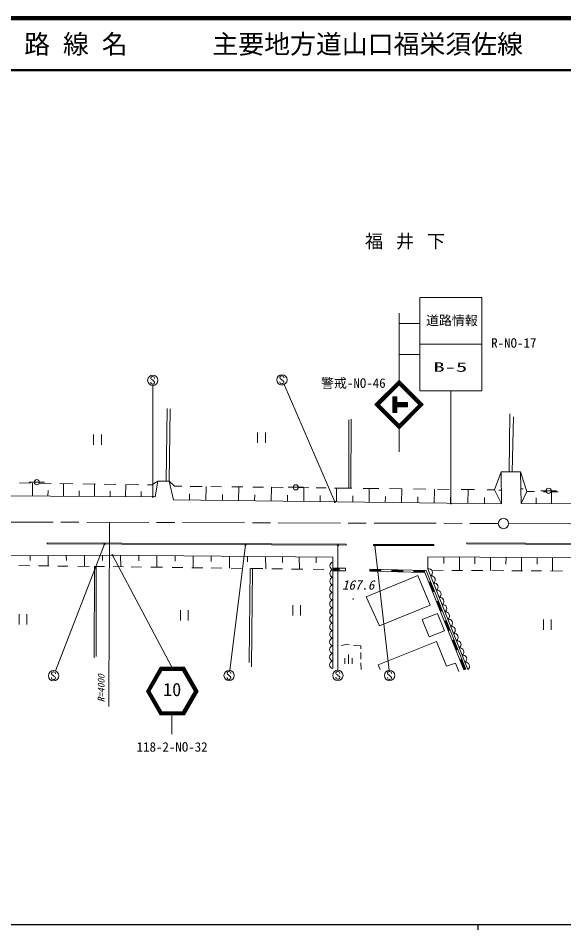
# Model space of a CAD drawing. Units: millimetres, scale not verified. Extents: x 40000 to 680000, y 20000 to 380000.
# Drawn here: x 179229 to 284621, y 204000 to 380000 of the extents above; entities that cross this region are included whole.
import ezdxf
from ezdxf.enums import TextEntityAlignment as Align

# ---------------------------------------------------------------- set-up
doc = ezdxf.new("R2010")
doc.units = ezdxf.units.MM
doc.header["$LTSCALE"] = 1000
doc.linetypes.add('CHAIN', pattern=[18.5, 12, -1.5, 3.5, -1.5])
for name, color, linetype, lineweight in [('M-BGD', 7, 'Continuous', 13), ('M-BMK', 2, 'CHAIN', 13), ('M-BMK-SRVR', 3, 'Continuous', 13), ('M-STR-HTXT', 7, 'Continuous', 13), ('M-STR-STRC', 7, 'Continuous', 13), ('M-TTL', 2, 'Continuous', 140), ('M-TTL-BAND', 7, 'Continuous', 25), ('M-TTL-LINE', 7, 'Continuous', 50)]:
    doc.layers.add(name, color=color, linetype=linetype, lineweight=lineweight)
doc.layers.add('M-TTL-TXT', color=7, linetype='Continuous')
doc.styles.add('ＭＳ ゴシック', font='')
doc.styles.get('ＭＳ ゴシック').set_extended_font_data('MS Gothic')

# ---------------------------------------------------------------- blocks, each defined once
blk = doc.blocks.new('filled_dot')
at = {"color": 0, "linetype": 'Continuous', "lineweight": -2, "const_width": 1.25}
blk.add_lwpolyline([(-0.625, 0, 1), (0.625, 0, 1)], format="xyb", close=True, dxfattribs=at)

msp = doc.modelspace()

# ---------------------------------------------------------------- linework, layer by layer
at = {"layer": 'M-BGD'}
for p, q in [((208019, 304652), (207832, 290621)), ((208554, 304572), (208369, 290631)), ((274225, 303609), (274064, 292388)), ((274893, 303047), (274679, 292388)), ((243088, 302486), (243088, 289261)), ((243570, 302593), (243489, 289256)), ((193802, 297630), (193802, 299630)), ((195302, 299630), (195302, 297630)), ((225475, 298022), (225475, 300022)), ((226975, 300022), (226975, 298022)), ((271230, 288935), (272553, 292388)), ((272553, 292388), (276247, 292388)), ((272553, 292388), (272567, 286209)), ((276247, 292388), (277467, 288608)), ((276391, 286315), (276247, 292388)), ((182328, 290416), (181328, 290416)), ((182330, 290412), (183330, 290412)), ((183328, 290416), (184328, 290426)), ((205050, 289881), (206204, 290588)), ((206204, 290588), (205671, 287598)), ((206204, 290588), (208369, 290631)), ((208369, 290631), (209451, 289650)), ((209229, 286990), (208369, 290631)), ((179495, 290268), (181597, 290236)), ((181976, 287723), (181990, 290230)), ((183289, 290210), (185562, 290176)), ((184976, 287707), (184982, 288830)), ((187283, 290150), (189800, 290112)), ((187976, 287691), (187989, 290139)), ((190976, 287676), (190982, 288760)), ((191690, 290083), (194138, 290046)), ((193976, 287660), (193989, 290048)), ((195863, 290020), (198058, 289987)), ((196976, 287644), (196982, 288690)), ((199976, 287628), (199989, 289958)), ((200004, 289957), (202512, 289919)), ((204231, 289893), (205050, 289881)), ((209451, 289650), (210850, 289634)), ((212432, 289615), (214738, 289589)), ((215498, 286913), (215531, 289580)), ((216445, 289569), (218495, 289545)), ((220518, 289522), (222612, 289498)), ((221797, 286835), (221830, 289507)), ((224572, 289475), (226626, 289451)), ((228097, 286758), (228130, 289434)), ((228254, 289432), (230405, 289407)), ((232358, 289426), (231358, 289426)), ((232357, 289429), (233357, 289429)), ((233354, 289373), (235350, 289350)), ((233358, 289426), (234358, 289426)), ((234396, 286680), (234429, 289361)), ((236783, 289334), (238749, 289311)), ((240354, 289292), (243683, 289254)), ((240696, 286602), (240729, 289288)), ((245840, 289229), (248887, 289193)), ((246995, 286525), (247029, 289215)), ((250984, 289169), (253370, 289141)), ((253295, 286447), (253328, 289142)), ((255559, 289116), (257965, 289088)), ((259594, 286369), (259628, 289069)), ((260223, 289062), (262469, 289036)), ((264792, 289009), (267383, 288979)), ((266094, 286289), (266127, 288994)), ((269832, 288951), (271230, 288935)), ((272567, 286209), (271227, 288935)), ((272051, 288875), (272561, 288877)), ((276747, 289132), (276325, 289122)), ((281188, 288766), (280188, 288766)), ((281192, 288763), (282192, 288763)), ((282188, 288766), (283188, 288776)), ((205671, 287598), (157889, 287850)), ((202976, 287612), (202981, 288620)), ((272567, 286209), (209229, 286990)), ((212298, 286952), (212313, 288152)), ((218698, 286874), (218712, 288073)), ((224897, 286797), (224912, 287997)), ((231247, 286719), (231261, 287919)), ((237546, 286641), (237561, 287841)), ((243846, 286563), (243860, 287763)), ((250145, 286486), (250160, 287686)), ((256445, 286408), (256459, 287608)), ((262744, 286330), (262759, 287530)), ((269294, 286250), (269308, 287450)), ((276391, 286315), (277467, 288608)), ((277467, 288608), (278982, 288594)), ((279310, 286293), (279319, 287392)), ((280711, 288579), (281229, 288574)), ((282152, 288566), (283509, 288553)), ((282260, 286270), (282277, 288565)), ((323028, 285962), (276391, 286315)), ((184810, 278713), (242567, 278435)), ((184810, 278513), (184810, 278713)), ((242566, 278235), (184810, 278513)), ((242567, 278435), (242566, 278235)), ((247847, 278417), (259531, 278380)), ((247847, 278217), (247847, 278417)), ((259530, 278180), (247847, 278217)), ((259531, 278380), (259530, 278180)), ((265885, 278497), (265886, 278697)), ((295715, 278336), (265885, 278497)), ((265886, 278697), (295716, 278536)), ((165318, 276126), (196863, 276331)), ((195518, 276323), (195525, 275327)), ((196863, 276331), (240022, 275951)), ((181518, 276231), (181524, 275320)), ((185018, 276254), (185031, 274254)), ((188518, 276277), (188525, 275307)), ((192018, 276300), (192032, 274176)), ((199018, 276312), (199033, 274093)), ((202519, 276282), (202525, 275264)), ((206019, 276251), (206034, 273999)), ((209519, 276220), (209526, 275182)), ((213019, 276189), (213034, 273905)), ((216520, 276158), (216527, 275099)), ((220020, 276127), (220035, 273811)), ((223520, 276096), (223527, 275016)), ((227021, 276065), (227036, 273717)), ((230271, 276037), (230278, 274937)), ((233521, 276008), (233537, 273630)), ((236771, 275979), (236779, 274860)), ((240022, 275951), (239984, 254428)), ((240022, 274998), (239984, 254428)), ((258365, 273717), (258365, 276019)), ((258365, 276019), (295310, 275772)), ((261465, 275998), (261456, 274698)), ((264447, 273379), (264464, 275978)), ((267464, 275958), (267456, 274658)), ((270464, 275938), (270447, 273345)), ((273464, 275918), (273456, 274618)), ((276464, 275898), (276447, 273310)), ((279464, 275878), (279455, 274578)), ((282464, 275858), (282447, 273276)), ((179368, 274316), (181470, 274293)), ((183165, 274274), (185124, 274253)), ((186856, 274233), (188830, 274212)), ((190730, 274190), (192907, 274166)), ((193948, 274155), (193918, 256531)), ((193927, 274155), (195893, 274133)), ((194284, 274151), (194314, 256775)), ((197583, 274113), (199563, 274086)), ((201026, 274067), (203041, 274040)), ((204845, 274015), (207092, 273985)), ((208958, 273960), (211047, 273932)), ((212781, 273909), (214888, 273880)), ((216516, 273858), (218586, 273831)), ((220382, 273806), (222371, 273780)), ((224027, 273757), (223813, 255617)), ((224069, 273757), (226507, 273724)), ((224484, 273751), (224301, 254794)), ((228206, 273701), (230295, 273673)), ((232024, 273650), (234188, 273621)), ((236192, 273594), (238262, 273566)), ((240030, 273794), (242461, 273794)), ((240030, 273794), (240030, 273294)), ((240030, 273744), (241245, 273744)), ((240030, 273694), (241245, 273694)), ((240030, 273644), (241245, 273644)), ((240030, 273594), (241245, 273594)), ((240030, 273544), (241245, 273544)), ((240030, 273494), (241245, 273494)), ((240030, 273444), (241245, 273444)), ((240030, 273394), (241245, 273394)), ((240030, 273344), (241245, 273344)), ((240030, 273294), (242461, 273294)), ((241245, 273794), (241245, 273294)), ((242461, 273794), (242461, 273294)), ((247163, 273617), (247153, 273218)), ((247153, 273218), (257766, 272974)), ((247155, 273268), (249277, 273219)), ((247156, 273318), (249278, 273269)), ((247157, 273368), (249279, 273319)), ((247158, 273418), (249280, 273369)), ((247159, 273468), (249282, 273419)), ((247160, 273518), (249283, 273469)), ((247161, 273567), (249284, 273519)), ((247163, 273617), (258038, 273368)), ((249285, 273569), (249276, 273169)), ((251407, 273520), (251398, 273120)), ((251399, 273170), (253522, 273121)), ((251401, 273220), (253523, 273171)), ((251402, 273270), (253524, 273221)), ((251403, 273320), (253525, 273271)), ((251404, 273370), (253526, 273321)), ((251405, 273420), (253528, 273371)), ((251406, 273470), (253529, 273421)), ((253530, 273471), (253521, 273071)), ((255652, 273423), (255643, 273023)), ((255644, 273073), (257767, 273024)), ((255645, 273123), (257768, 273074)), ((255647, 273173), (257769, 273124)), ((255648, 273223), (257770, 273174)), ((255649, 273273), (257771, 273224)), ((255650, 273323), (257772, 273274)), ((255651, 273373), (257774, 273324)), ((257766, 272974), (265330, 254200)), ((258038, 273368), (265701, 254349)), ((266092, 254252), (258365, 273717)), ((266092, 254252), (258365, 273717)), ((259107, 273409), (261323, 273397)), ((262975, 273387), (265050, 273376)), ((266824, 273365), (268995, 273353)), ((270740, 273343), (273058, 273330)), ((274557, 273321), (276639, 273309)), ((278321, 273300), (280338, 273288)), ((282050, 273278), (284343, 273265)), ((256444, 272391), (246432, 268296)), ((258831, 266680), (256444, 272391)), ((258893, 271246), (258522, 271097)), ((258568, 271115), (259325, 269238)), ((258615, 271134), (259371, 269256)), ((258661, 271153), (259418, 269275)), ((258708, 271171), (259464, 269294)), ((258754, 271190), (259510, 269313)), ((258800, 271209), (259557, 269331)), ((258847, 271227), (259603, 269350)), ((259650, 269369), (259279, 269219)), ((246432, 268296), (249022, 262711)), ((232280, 264648), (232280, 266648)), ((233780, 266648), (233780, 264648)), ((249022, 262711), (258831, 266680)), ((260406, 267491), (260035, 267342)), ((260081, 267360), (260838, 265483)), ((260128, 267379), (260884, 265502)), ((260174, 267398), (260931, 265520)), ((260220, 267416), (260977, 265539)), ((260267, 267435), (261023, 265558)), ((260313, 267454), (261070, 265576)), ((260360, 267472), (261116, 265595)), ((179406, 262947), (179406, 264947)), ((180906, 264947), (180906, 262947)), ((210555, 263732), (210555, 265732)), ((212055, 265732), (212055, 263732)), ((260251, 265034), (257250, 263905)), ((261607, 261743), (260251, 265034)), ((261162, 265614), (260791, 265464)), ((257250, 263905), (258638, 260549)), ((261919, 263736), (261548, 263587)), ((261594, 263605), (262351, 261728)), ((261641, 263624), (262397, 261747)), ((261687, 263643), (262443, 261765)), ((261733, 263662), (262490, 261784)), ((261780, 263680), (262536, 261803)), ((261826, 263699), (262583, 261822)), ((261873, 263718), (262629, 261840)), ((280706, 261900), (280706, 263900)), ((282206, 263900), (282206, 261900)), ((258638, 260549), (261607, 261743)), ((262675, 261859), (262304, 261709)), ((241705, 258912), (242558, 259091)), ((242558, 259091), (243192, 258992)), ((243994, 258867), (245385, 258852)), ((245385, 258852), (245395, 258269)), ((248796, 255160), (260058, 259645)), ((260058, 259645), (261994, 254870)), ((263432, 259981), (263061, 259832)), ((263107, 259851), (263864, 257973)), ((263154, 259869), (263910, 257992)), ((263200, 259888), (263956, 258011)), ((263246, 259907), (264003, 258029)), ((263293, 259925), (264049, 258048)), ((263339, 259944), (264095, 258067)), ((263385, 259963), (264142, 258085)), ((243013, 257118), (243013, 255368)), ((245406, 257551), (245427, 256263)), ((264188, 258104), (263817, 257955)), ((242313, 256418), (242313, 255368)), ((243713, 255368), (243713, 256418)), ((245439, 255556), (245460, 254229)), ((261994, 254870), (263704, 255450)), ((263704, 255450), (264317, 253837)), ((264945, 256227), (264574, 256077)), ((264620, 256096), (265377, 254218)), ((264666, 256114), (265423, 254237)), ((264713, 256133), (265469, 254256)), ((264759, 256152), (265516, 254274)), ((264806, 256171), (265562, 254293)), ((264852, 256189), (265608, 254312)), ((264898, 256208), (265655, 254330)), ((249151, 254224), (248796, 255160)), ((265701, 254349), (265330, 254200))]:
    msp.add_line(p, q, dxfattribs=at)
for centre, radius in [((182830, 290412), 500), ((232857, 289429), 500), ((281692, 288763), 500), ((243929, 267875), 50)]:
    msp.add_circle(centre, radius, dxfattribs=at)
for centre, radius, start, end in [((240170, 274263), 750, 101.41565, 258.37214), ((240167, 272794), 750, 101.41565, 258.37214), ((258486, 272961), 766, 304.17911, 99.12304), ((240165, 271325), 750, 101.41565, 258.37214), ((259038, 271570), 766, 304.17911, 99.12304), ((240162, 269855), 750, 101.41565, 258.37214), ((259590, 270180), 766, 304.17911, 99.12304), ((260142, 268790), 766, 304.17911, 99.12304), ((240156, 266917), 750, 101.41565, 258.37214), ((240159, 268386), 750, 101.41565, 258.37214), ((260694, 267399), 766, 304.17911, 99.12304), ((240154, 265448), 750, 101.41565, 258.37214), ((261246, 266009), 766, 304.17911, 99.12304), ((240151, 263978), 750, 101.41565, 258.37214), ((261798, 264619), 766, 304.17911, 99.12304), ((240148, 262509), 750, 101.41565, 258.37214), ((262350, 263228), 766, 304.17911, 99.12304), ((262902, 261838), 766, 304.17911, 99.12304), ((240146, 261040), 750, 101.41565, 258.37214), ((263453, 260447), 766, 304.17911, 99.12304), ((240140, 258101), 750, 101.41565, 258.37214), ((240143, 259570), 750, 101.41565, 258.37214), ((264005, 259057), 766, 304.17911, 99.12304), ((240137, 256632), 750, 101.41565, 258.37214), ((264557, 257667), 766, 304.17911, 99.12304), ((265109, 256276), 766, 304.17911, 99.12304), ((240135, 255162), 750, 101.41565, 258.37214), ((265661, 254886), 766, 304.17911, 99.12304)]:
    msp.add_arc(centre, radius, start, end, dxfattribs=at)
at = {"layer": 'M-BMK'}
for p, q in [((173965, 282725), (271965, 282447)), ((273965, 282438), (371963, 281880))]:
    msp.add_line(p, q, dxfattribs=at)
at = {"layer": 'M-BMK-SRVR'}
msp.add_circle((272965, 282443), 1000, dxfattribs=at)
at = {"layer": 'M-STR-HTXT'}
msp.add_line((196747, 247128), (196848, 282660), dxfattribs=at)
at = {"layer": 'M-STR-STRC'}
for p, q in [((256815, 308057), (256815, 326057)), ((268815, 326057), (256815, 326057)), ((268815, 308057), (268815, 326057)), ((252815, 310057), (252826, 323057)), ((256815, 321053), (252825, 321053)), ((268815, 317057), (256815, 317057)), ((256815, 315049), (252820, 315049)), ((204945, 310783), (204822, 310598)), ((204822, 310598), (204824, 310467)), ((204824, 310467), (204887, 310338)), ((204887, 310338), (205143, 310156)), ((205138, 310849), (204945, 310783)), ((205259, 310846), (205138, 310849)), ((205143, 310156), (205272, 310024)), ((205509, 310727), (205259, 310846)), ((205272, 310024), (205451, 309908)), ((205451, 309908), (205577, 309708)), ((205572, 310596), (205509, 310727)), ((205572, 310467), (205572, 310596)), ((229891, 310868), (229767, 310684)), ((229767, 310684), (229770, 310552)), ((229770, 309704), (229767, 309825)), ((229770, 310552), (229833, 310423)), ((229833, 310423), (230089, 310241)), ((230083, 310934), (229891, 310868)), ((230204, 310931), (230083, 310934)), ((230089, 310241), (230218, 310110)), ((230455, 310813), (230204, 310931)), ((230218, 310110), (230397, 309994)), ((230397, 309994), (230523, 309794)), ((230518, 310681), (230455, 310813)), ((230518, 310552), (230518, 310681)), ((230523, 309794), (230518, 309683)), ((248148, 305390), (252815, 310057)), ((248290, 305390), (252815, 309915)), ((248431, 305390), (252815, 309774)), ((252815, 310057), (257482, 305390)), ((252815, 309915), (257341, 305390)), ((252815, 309774), (257199, 305390)), ((204824, 309619), (204822, 309740)), ((204864, 309516), (204824, 309619)), ((204948, 309405), (204864, 309516)), ((205135, 309345), (204948, 309405)), ((205269, 309345), (205135, 309345)), ((205229, 287600), (205229, 309086)), ((205369, 309374), (205269, 309345)), ((205512, 309466), (205369, 309374)), ((205572, 309598), (205512, 309466)), ((205577, 309708), (205572, 309598)), ((229809, 309601), (229770, 309704)), ((229894, 309491), (229809, 309601)), ((230081, 309430), (229894, 309491)), ((230215, 309430), (230081, 309430)), ((230315, 309459), (230215, 309430)), ((230457, 309551), (230315, 309459)), ((230518, 309683), (230457, 309551)), ((240407, 286606), (230573, 309254)), ((248573, 305390), (252815, 309633)), ((248643, 305319), (252886, 309562)), ((248714, 305248), (252957, 309491)), ((248785, 305178), (253027, 309420)), ((252603, 309420), (256846, 305178)), ((252674, 309491), (256917, 305248)), ((252745, 309562), (256987, 305319)), ((252815, 309633), (257058, 305390)), ((268815, 308057), (256815, 308057)), ((262815, 286330), (262815, 308057)), ((252393, 306890), (251593, 306890)), ((251593, 306890), (251593, 303890)), ((251693, 306890), (251693, 303890)), ((251793, 306890), (251793, 303890)), ((251893, 306890), (251893, 303890)), ((251993, 306890), (251993, 303890)), ((252093, 306890), (252093, 303890)), ((252193, 306890), (252193, 303890)), ((252293, 306890), (252293, 303890)), ((252393, 306890), (252393, 303890)), ((248148, 305390), (252815, 300723)), ((248290, 305390), (252815, 300864)), ((248431, 305390), (252815, 301006)), ((248573, 305390), (252815, 301147)), ((248643, 305461), (252886, 301218)), ((248714, 305531), (252957, 301289)), ((248785, 305602), (253027, 301359)), ((254414, 305790), (252393, 305790)), ((254414, 305690), (252393, 305690)), ((254414, 305590), (252393, 305590)), ((254414, 305490), (252393, 305490)), ((254414, 305390), (252393, 305390)), ((254414, 305290), (252393, 305290)), ((254414, 305190), (252393, 305190)), ((254414, 305090), (252393, 305090)), ((254414, 304990), (252393, 304990)), ((252603, 301359), (256846, 305602)), ((252674, 301289), (256917, 305531)), ((252745, 301218), (256987, 305461)), ((252815, 301147), (257058, 305390)), ((252815, 301006), (257199, 305390)), ((252815, 300864), (257341, 305390)), ((252815, 300723), (257482, 305390)), ((254414, 305790), (254414, 304990)), ((252393, 303890), (251593, 303890)), ((252815, 300723), (252815, 296306)), ((195896, 278459), (186434, 253982)), ((223119, 278329), (220102, 254078)), ((240984, 278243), (240984, 254121)), ((248143, 278216), (250866, 254079)), ((197436, 276326), (208900, 254686)), ((185790, 253746), (185666, 253562)), ((185666, 253562), (185669, 253430)), ((185982, 253812), (185790, 253746)), ((186103, 253809), (185982, 253812)), ((186353, 253691), (186103, 253809)), ((186417, 253559), (186353, 253691)), ((186417, 253430), (186417, 253559)), ((206634, 254686), (203978, 250086)), ((206721, 254536), (204151, 250086)), ((206807, 254386), (204325, 250086)), ((206894, 254236), (204498, 250086)), ((206980, 254086), (204671, 250086)), ((206634, 254686), (211327, 254686)), ((206721, 254536), (211240, 254536)), ((206807, 254386), (211154, 254386)), ((206894, 254236), (211067, 254236)), ((206980, 254086), (210980, 254086)), ((210980, 254086), (213290, 250086)), ((211067, 254236), (213463, 250086)), ((211154, 254386), (213636, 250086)), ((211240, 254536), (213809, 250086)), ((211327, 254686), (213983, 250086)), ((219695, 253783), (219571, 253598)), ((219571, 253598), (219574, 253467)), ((219574, 253467), (219637, 253338)), ((219887, 253849), (219695, 253783)), ((220008, 253846), (219887, 253849)), ((220258, 253727), (220008, 253846)), ((220321, 253596), (220258, 253727)), ((220321, 253467), (220321, 253596)), ((240701, 253818), (240577, 253634)), ((240577, 253634), (240580, 253502)), ((240580, 253502), (240643, 253373)), ((240893, 253884), (240701, 253818)), ((241014, 253881), (240893, 253884)), ((241264, 253763), (241014, 253881)), ((241327, 253631), (241264, 253763)), ((241327, 253502), (241327, 253631)), ((250695, 253783), (250571, 253598)), ((250571, 253598), (250574, 253467)), ((250574, 253467), (250637, 253338)), ((250887, 253849), (250695, 253783)), ((251008, 253846), (250887, 253849)), ((251258, 253727), (251008, 253846)), ((251321, 253596), (251258, 253727)), ((251321, 253467), (251321, 253596)), ((185669, 252582), (185666, 252703)), ((185669, 253430), (185732, 253301)), ((185708, 252479), (185669, 252582)), ((185792, 252369), (185708, 252479)), ((185732, 253301), (185987, 253119)), ((185979, 252308), (185792, 252369)), ((186114, 252308), (185979, 252308)), ((185987, 253119), (186116, 252988)), ((186214, 252337), (186114, 252308)), ((186116, 252988), (186295, 252872)), ((186356, 252429), (186214, 252337)), ((186295, 252872), (186422, 252672)), ((186417, 252561), (186356, 252429)), ((186422, 252672), (186417, 252561)), ((219574, 252619), (219571, 252740)), ((219613, 252516), (219574, 252619)), ((219697, 252405), (219613, 252516)), ((219637, 253338), (219892, 253156)), ((219884, 252345), (219697, 252405)), ((220019, 252345), (219884, 252345)), ((219892, 253156), (220021, 253024)), ((220119, 252374), (220019, 252345)), ((220021, 253024), (220200, 252908)), ((220261, 252466), (220119, 252374)), ((220200, 252908), (220327, 252708)), ((220321, 252598), (220261, 252466)), ((220327, 252708), (220321, 252598)), ((240580, 252654), (240577, 252775)), ((240619, 252552), (240580, 252654)), ((240703, 252441), (240619, 252552)), ((240643, 253373), (240898, 253191)), ((240890, 252380), (240703, 252441)), ((241025, 252380), (240890, 252380)), ((240898, 253191), (241027, 253060)), ((241125, 252409), (241025, 252380)), ((241027, 253060), (241206, 252944)), ((241267, 252501), (241125, 252409)), ((241206, 252944), (241333, 252744)), ((241327, 252633), (241267, 252501)), ((241333, 252744), (241327, 252633)), ((250574, 252619), (250571, 252740)), ((250613, 252516), (250574, 252619)), ((250697, 252405), (250613, 252516)), ((250637, 253338), (250892, 253156)), ((250884, 252345), (250697, 252405)), ((251019, 252345), (250884, 252345)), ((250892, 253156), (251021, 253024)), ((251119, 252374), (251019, 252345)), ((251021, 253024), (251200, 252908)), ((251261, 252466), (251119, 252374)), ((251200, 252908), (251327, 252708)), ((251321, 252598), (251261, 252466)), ((251327, 252708), (251321, 252598)), ((206634, 245486), (203978, 250086)), ((206721, 245636), (204151, 250086)), ((206807, 245786), (204325, 250086)), ((206894, 245936), (204498, 250086)), ((206980, 246086), (204671, 250086)), ((210980, 246086), (213290, 250086)), ((211067, 245936), (213463, 250086)), ((211154, 245786), (213636, 250086)), ((211240, 245636), (213809, 250086)), ((211327, 245486), (213983, 250086)), ((211327, 245486), (206634, 245486)), ((211240, 245636), (206721, 245636)), ((211154, 245786), (206807, 245786)), ((211067, 245936), (206894, 245936)), ((210980, 246086), (206980, 246086)), ((208931, 245486), (208931, 241786))]:
    msp.add_line(p, q, dxfattribs=at)
for centre in [(205229, 310086), (230175, 310171), (186073, 253049), (219978, 253086), (240984, 253121), (250978, 253086)]:
    msp.add_circle(centre, 1000, dxfattribs=at)
at = {"layer": 'M-TTL'}
msp.add_line((680000, 380000), (40000, 380000), dxfattribs=at)
at = {"layer": 'M-TTL-BAND'}
for p, q in [((40000, 205000), (579000, 205000)), ((268000, 205000), (268000, 204000))]:
    msp.add_line(p, q, dxfattribs=at)
at = {"layer": 'M-TTL-LINE'}
msp.add_line((40000, 370000), (680000, 370000), dxfattribs=at)

# ---------------------------------------------------------------- block references
at = {"layer": 'M-STR-STRC', "xscale": 160, "yscale": 160}
for p, rotation in [((205229, 287600), 90), ((240407, 286606), 113.5), ((262815, 286330), 90), ((195896, 278459), 248.9), ((223119, 278329), 262.9), ((240984, 278243), 270), ((248143, 278216), 276.4), ((197436, 276326), 297.9)]:
    msp.add_blockref('filled_dot', p, dxfattribs=dict(at, rotation=rotation))

# ---------------------------------------------------------------- texts
at = {"layer": 'M-BGD', "style": 'ＭＳ ゴシック', "oblique": 15}
msp.add_text('167.6', height=1833, dxfattribs=at).set_placement((241777, 269112), align=Align.BOTTOM_LEFT)
at = {"layer": 'M-STR-HTXT', "style": 'ＭＳ ゴシック', "oblique": 15}
msp.add_text('R=4000', height=1320, rotation=90, dxfattribs=at).set_placement((196297, 247942), align=Align.BOTTOM_LEFT)
at = {"layer": 'M-STR-STRC', "style": 'ＭＳ ゴシック'}
for s, height, p in [('道路情報', 1833, (258004, 320190)), ('R-NO-17', 1833, (270603, 315836)), ('警戒-NO-46', 1833, (237728, 308086)), ('10', 2566, (207228, 248336)), ('118-2-NO-32', 1833, (202103, 237836))]:
    msp.add_text(s, height=height, dxfattribs=at).set_placement(p, align=Align.BOTTOM_LEFT)
at = {"layer": 'M-STR-STRC', "style": 'ＭＳ ゴシック', "width": 1.75}
msp.add_text('B-5', height=1833, dxfattribs=at).set_placement((259428, 311180), align=Align.BOTTOM_LEFT)
at = {"layer": 'M-TTL', "color": 7, "insert": (246228, 335336), "char_height": 2566, "attachment_point": 7, "style": 'ＭＳ ゴシック'}
msp.add_mtext('\\T1.71;福井下', dxfattribs=at)
at = {"layer": 'M-TTL-TXT', "style": 'ＭＳ ゴシック'}
for s, p in [('路 線 名', (180380, 375000)), ('主要地方道山口福栄須佐線', (216734, 375000))]:
    msp.add_text(s, height=3666, dxfattribs=at).set_placement(p, align=Align.MIDDLE_LEFT)

doc.saveas('drawing.dxf')
